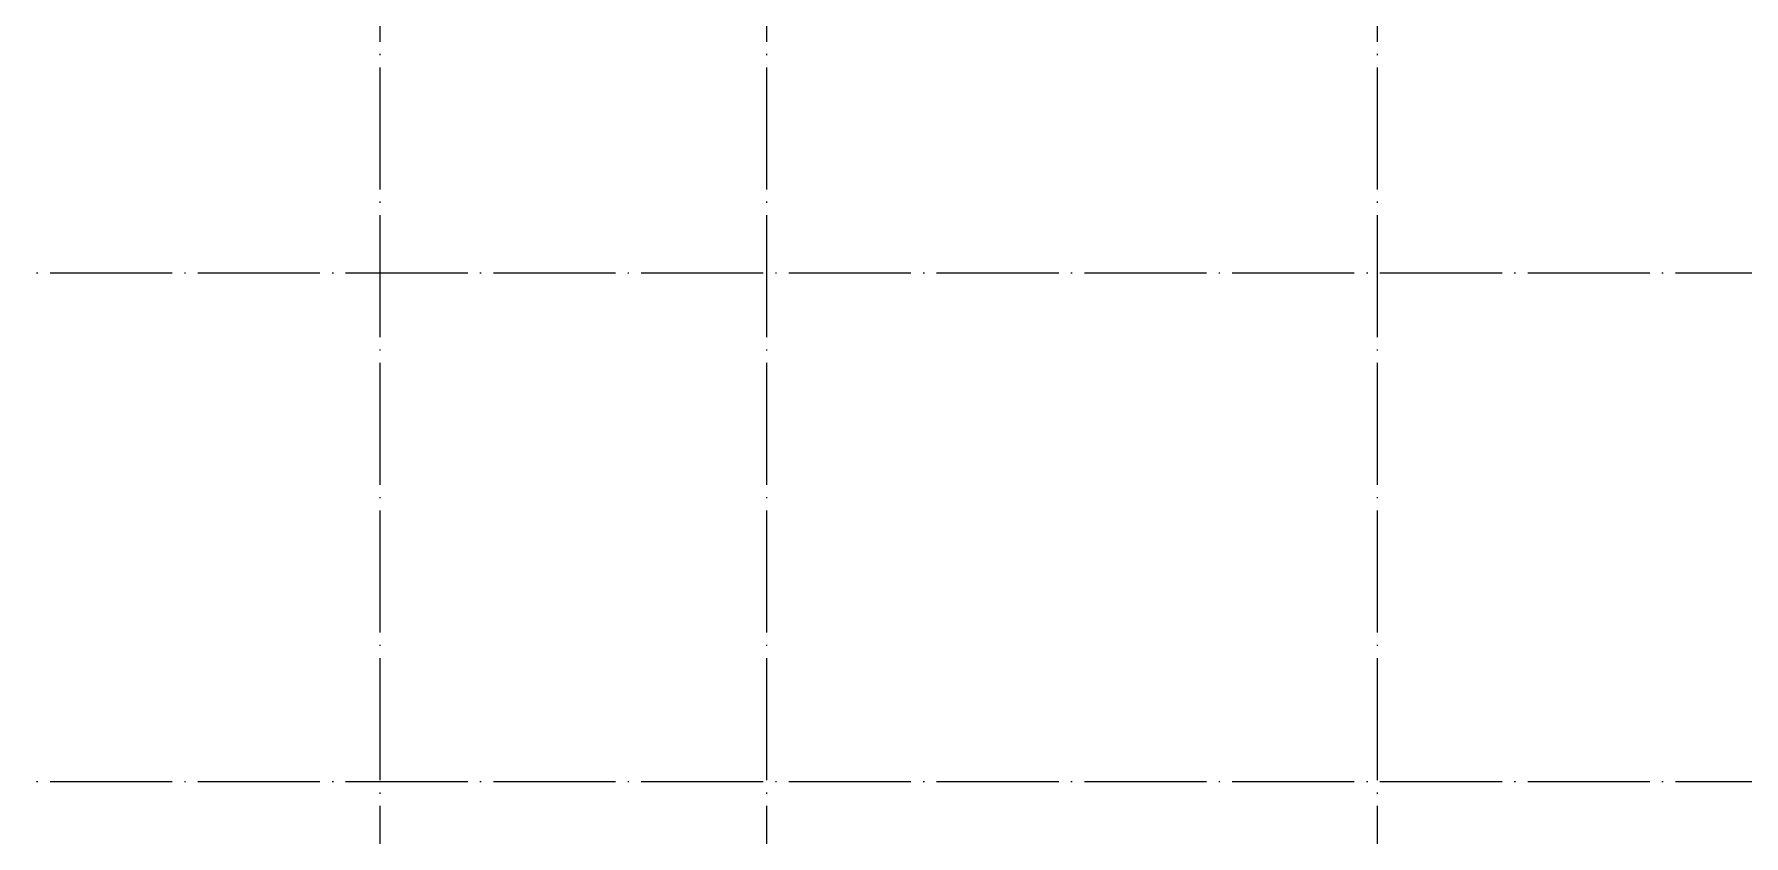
# Model space of a CAD drawing. Extents: x 27938 to 1042331, y -235042 to 1535213.
# Drawn here: x 698417 to 706817, y 608184 to 612124 of the extents above; entities that cross this region are included whole.
import ezdxf

# ---------------------------------------------------------------- set-up
doc = ezdxf.new("R2010")
doc.units = 0
doc.header["$LTSCALE"] = 1000
doc.header["$MEASUREMENT"] = 0
doc.linetypes.add('DOTE', pattern=[2.42, 2, -0.2, 0.02, -0.2])
doc.layers.add('DOTE', color=19, linetype='DOTE', lineweight=9)

# ---------------------------------------------------------------- blocks, each defined once
blk = doc.blocks.new('HFTHFFGHFH')
at = {"layer": 'DOTE', "linetype": 'DOTE', "ltscale": 0.3}
for p, q in [((554016.6, 602648.8), (554016.6, 612948.8)), ((555916.6, 602648.8), (555916.6, 612948.8)), ((558916.6, 602648.8), (558916.6, 612948.8)), ((587116.6, 610948.8), (534316.6, 610948.8)), ((587116.6, 608448.8), (534316.6, 608448.8))]:
    blk.add_line(p, q, dxfattribs=at)

msp = doc.modelspace()

# ---------------------------------------------------------------- block references
msp.add_blockref('HFTHFFGHFH', (146100, 0))

doc.saveas('drawing.dxf')
